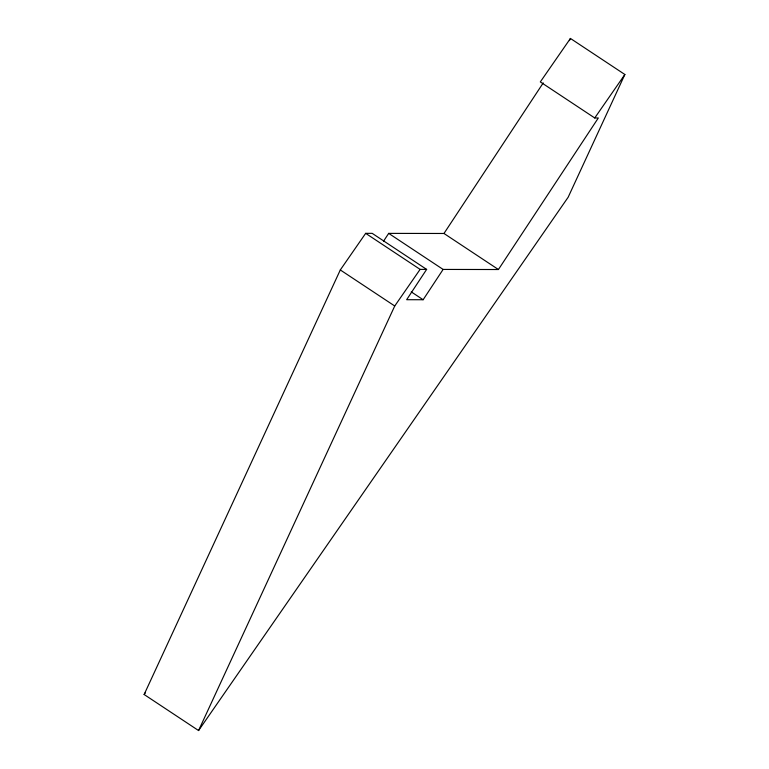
<?xml version="1.0" encoding="UTF-8"?>
<svg xmlns="http://www.w3.org/2000/svg" width="769" height="769" viewBox="0 0 769 769"><rect width="100%" height="100%" fill="white"/><g stroke="black" fill="none" stroke-linecap="round" stroke-linejoin="round"><path stroke-width="1.15" d="M144.13 694.503L340.302 269.948L365.669 233.343L372.206 233.353L426.632 269.4L406.647 299.708L423.133 299.737L443.117 269.429L498.418 269.525L598.32 117.974L594.745 117.965L540.319 81.918L570.435 38.45L624.87 74.497L568.147 197.258L198.565 730.55L144.13 694.503L145.495 692.523M198.565 730.55L394.737 305.995L420.105 269.39L426.632 269.4M569.435 40.622L570.435 38.45M383.529 241.197L388.691 233.382L443.982 233.478L498.418 269.525M443.982 233.478L543.231 82.917M594.745 117.965L624.87 74.497M388.691 233.382L443.117 269.429M365.669 233.343L420.105 269.39M411.261 291.874L423.133 299.737M340.302 269.948L394.737 305.995"/></g></svg>
